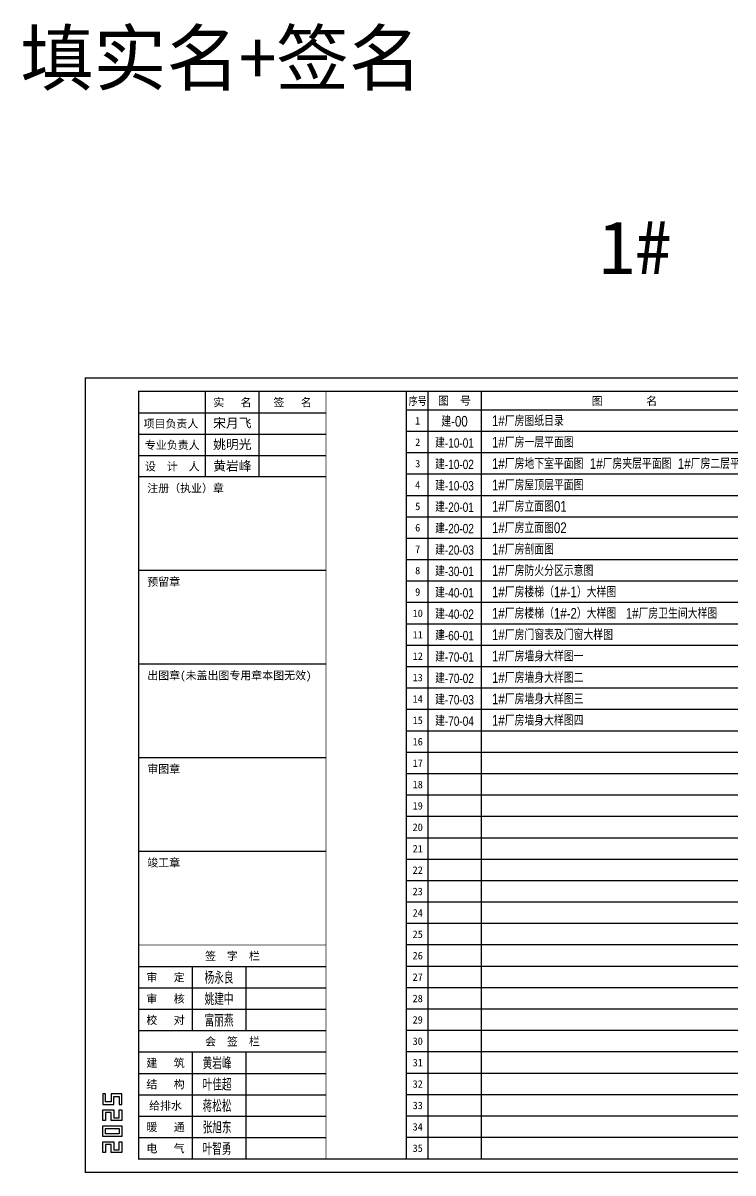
# Model space of a CAD drawing. Extents: x -954573 to -778445, y 800629 to 844719.
# Drawn here: x -906796 to -880263, y 800965 to 843963 of the extents above; entities that cross this region are included whole.
import ezdxf
from ezdxf.enums import TextEntityAlignment as Align
from ezdxf.xclip import XClip

# ---------------------------------------------------------------- set-up
doc = ezdxf.new("R2010")
doc.units = 0
doc.header["$LTSCALE"] = 1000
doc.header["$MEASUREMENT"] = 0
doc.header["$XCLIPFRAME"] = 0
doc.layers.get('Defpoints').update_dxf_attribs({"color": 210})
doc.layers.add('0-cxFrame', color=155, linetype='Continuous')
doc.layers.add('qianming', color=155, linetype='Continuous')
doc.layers.add('0-cxText', color=131, linetype='Continuous', lineweight=25)
doc.styles.add('BZHZ', font='bzxw', dxfattribs={"width": 0.8, "bigfont": 'bzhz'})
doc.styles.add('cx_biaoti', font='')
doc.styles.add('cx_tuming', font='')
doc.styles.add('cx_tuqian1', font='')
doc.styles.add('图框宋体', font='', dxfattribs={"width": 0.75})
doc.styles.add('标注', font='bzxw', dxfattribs={"width": 0.8, "bigfont": 'bzhz'})
doc.styles.add('黑体', font='', dxfattribs={"height": 12})
doc.styles.get('cx_biaoti').set_extended_font_data('SimSun')
doc.styles.get('cx_tuming').set_extended_font_data('SimHei')
doc.styles.get('cx_tuqian1').set_extended_font_data('SimSun')
doc.styles.get('图框宋体').set_extended_font_data('SimSun')
doc.styles.get('黑体').set_extended_font_data('SimHei')

# ---------------------------------------------------------------- blocks, each defined once
blk = doc.blocks.new('T-目录35(Dragon)')
for p, q in [((800, 28700), (800, 0)), ((2800, 28700), (2800, 0)), ((13500, 28700), (13500, 0)), ((15500, 28700), (15500, 0)), ((16500, 28700), (16500, 0)), ((19000, 28000), (0, 28000)), ((19000, 27200), (0, 27200)), ((19000, 26400), (0, 26400)), ((19000, 25600), (0, 25600)), ((19000, 24800), (0, 24800)), ((19000, 24000), (0, 24000)), ((19000, 23200), (0, 23200)), ((19000, 22400), (0, 22400)), ((19000, 21600), (0, 21600)), ((19000, 20800), (0, 20800)), ((19000, 20000), (0, 20000)), ((19000, 19200), (0, 19200)), ((19000, 18400), (0, 18400)), ((19000, 17600), (0, 17600)), ((19000, 16800), (0, 16800)), ((19000, 16000), (0, 16000)), ((19000, 15200), (0, 15200)), ((19000, 14400), (0, 14400)), ((19000, 13600), (0, 13600)), ((19000, 12800), (0, 12800)), ((19000, 12000), (0, 12000)), ((19000, 11200), (0, 11200)), ((19000, 10400), (0, 10400)), ((19000, 9600), (0, 9600)), ((19000, 8800), (0, 8800)), ((19000, 8000), (0, 8000)), ((19000, 7200), (0, 7200)), ((19000, 6400), (0, 6400)), ((19000, 5600), (0, 5600)), ((19000, 4800), (0, 4800)), ((19000, 4000), (0, 4000)), ((19000, 3200), (0, 3200)), ((19000, 2400), (0, 2400)), ((19000, 1600), (0, 1600)), ((19000, 800), (0, 800))]:
    blk.add_line(p, q)
at = {"const_width": 40}
blk.add_lwpolyline([(0, 28700), (19000, 28700), (19000, 0), (0, 0)], close=True, dxfattribs=at)
at = {"style": 'cx_biaoti', "width": 0.8}
blk.add_text('序号', height=300, dxfattribs=at).set_placement((425, 28350), align=Align.MIDDLE)
at = {"style": 'cx_biaoti'}
for s, height, p in [('图  号', 300, (1800, 28350)), ('图        名', 300, (8150, 28350)), ('图  幅', 300, (14500, 28350)), ('版次', 300, (16000, 28350)), ('备    注', 300, (17750, 28350)), ('1', 280, (425, 27600)), ('2', 280, (425, 26800)), ('3', 280, (425, 26000)), ('4', 280, (425, 25200)), ('5', 280, (425, 24400)), ('6', 280, (425, 23600)), ('7', 280, (425, 22800)), ('8', 280, (425, 22000)), ('9', 280, (425, 21200)), ('10', 280, (425, 20400)), ('11', 280, (425, 19600)), ('12', 280, (425, 18800)), ('13', 280, (425, 18000)), ('14', 280, (425, 17200)), ('15', 280, (425, 16400)), ('16', 280, (425, 15600)), ('17', 280, (425, 14800)), ('18', 280, (425, 14000)), ('19', 280, (425, 13200)), ('20', 280, (425, 12400)), ('21', 280, (425, 11600)), ('22', 280, (425, 10800)), ('23', 280, (425, 10000)), ('24', 280, (425, 9200)), ('25', 280, (425, 8400)), ('26', 280, (425, 7600)), ('27', 280, (425, 6800)), ('28', 280, (425, 6000)), ('29', 280, (425, 5200)), ('30', 280, (425, 4400)), ('31', 280, (425, 3600)), ('32', 280, (425, 2800)), ('33', 280, (425, 2000)), ('34', 280, (425, 1200)), ('35', 280, (425, 400))]:
    blk.add_text(s, height=height, dxfattribs=at).set_placement(p, align=Align.MIDDLE)
blk = doc.blocks.new('zjcx_lan_xinxi(Dragon)')
for p, q in [((7000, -3200), (0, -3200)), ((7000, -6700), (0, -6700)), ((7000, -10200), (0, -10200)), ((7000, -13700), (0, -13700)), ((7000, -17200), (0, -17200))]:
    blk.add_line(p, q)
at = {"const_width": 25}
blk.add_lwpolyline([(0, -20700), (7000, -20700), (7000, 0), (0, 0)], close=True, dxfattribs=at)
for points in [[(2500, -3200), (2500, 0)], [(4500, -3200), (4500, 0)], [(0, -800), (7000, -800)], [(0, -1600), (7000, -1600)], [(0, -2400), (7000, -2400)]]:
    blk.add_lwpolyline(points)
for points in [[(7000, -3200), (7000, 0)], [(0, -3200), (7000, -3200)], [(0, -20700), (7000, -20700), (7000, -3200)], [(0, -20700), (7000, -20700)]]:
    blk.add_lwpolyline(points, dxfattribs=at)
at = {"style": '图框宋体'}
for s, p in [('实   名', (3500, -400)), ('签   名', (5750, -400)), ('项目负责人', (1204, -1200)), ('专业负责人', (1250, -2000)), ('设  计  人', (1250, -2800))]:
    blk.add_text(s, height=300, dxfattribs=at).set_placement(p, align=Align.MIDDLE)
for s, p in [('注册（执业）章', (318, -3771)), ('预留章', (318, -7271)), ('出图章(未盖出图专用章本图无效)', (318, -10771)), ('审图章', (318, -14271)), ('竣工章', (318, -17771))]:
    blk.add_text(s, height=300, dxfattribs=at).set_placement(p)
blk = doc.blocks.new('T-信息(Dragon)')
at = {"layer": '0-cxFrame'}
blk.add_blockref('zjcx_lan_xinxi(Dragon)', (0, 0), dxfattribs=at)
at = {"layer": 'qianming', "color": 3, "style": 'cx_biaoti'}
for s, p in [('宋月飞', (3497, -1185)), ('姚明光', (3497, -1985)), ('黄岩峰', (3497, -2785))]:
    blk.add_text(s, height=350, dxfattribs=at).set_placement(p, align=Align.MIDDLE_CENTER)
blk = doc.blocks.new('zjcx_lan_huiqian(Dragon)')
for p, q in [((-7000, -800), (0, -800)), ((-5000, -800), (-5000, -4800)), ((-3000, -800), (-3000, -4800)), ((-7000, -1600), (0, -1600)), ((-7000, -2400), (0, -2400)), ((-7000, -3200), (0, -3200)), ((-7000, -4000), (0, -4000))]:
    blk.add_line(p, q)
at = {"const_width": 30}
blk.add_lwpolyline([(-7000, 0), (0, 0)], dxfattribs=at)
blk.add_lwpolyline([(-7000, 0), (0, 0), (0, -4800), (-7000, -4800)], close=True, dxfattribs=at)
at = {"style": 'cx_biaoti'}
for s, p in [('会  签  栏', (-3500, -400)), ('建   筑', (-6000, -1200)), ('结   构', (-6000, -2000)), ('给排水', (-6000, -2800)), ('暖   通', (-6000, -3600)), ('电   气', (-6000, -4400))]:
    blk.add_text(s, height=300, dxfattribs=at).set_placement(p, align=Align.MIDDLE)
blk = doc.blocks.new('T-汇签(Dragon)')
at = {"layer": '0-cxFrame'}
blk.add_blockref('zjcx_lan_huiqian(Dragon)', (0, 0), dxfattribs=at)
at = {"layer": 'qianming', "style": 'BZHZ', "width": 0.8}
for s, p in [('黄岩峰', (-4073, -1200)), ('叶佳超', (-4073, -2000)), ('蒋松松', (-4073, -2800)), ('张旭东', (-4073, -3600)), ('叶智勇', (-4073, -4400))]:
    blk.add_text(s, height=450, dxfattribs=at).set_placement(p, align=Align.MIDDLE)
blk = doc.blocks.new('zjcx_lan_qianzi(Dragon)')
for p, q in [((-7000, 4800), (0, 4800)), ((-5000, 4800), (-5000, 0)), ((-3000, 4800), (-3000, 0)), ((-7000, 4000), (0, 4000)), ((-7000, 3200), (0, 3200)), ((-7000, 2400), (0, 2400)), ((-7000, 1600), (0, 1600)), ((-7000, 800), (0, 800))]:
    blk.add_line(p, q)
at = {"const_width": 30}
blk.add_lwpolyline([(-7000, 5600), (0, 5600)], dxfattribs=at)
blk.add_lwpolyline([(-7000, 5600), (0, 5600), (0, 0), (-7000, 0)], close=True, dxfattribs=at)
at = {"style": 'cx_biaoti'}
for s, p in [('签  字  栏', (-3500, 5200)), ('审   定', (-6000, 4400)), ('审   核', (-6000, 3600)), ('校   对', (-6000, 2800)), ('设   计', (-6000, 400))]:
    blk.add_text(s, height=300, dxfattribs=at).set_placement(p, align=Align.MIDDLE)
at = {"style": 'cx_biaoti', "width": 0.85}
for s, p in [('项目负责人', (-6000, 2000)), ('专业负责人', (-6000, 1200))]:
    blk.add_text(s, height=300, dxfattribs=at).set_placement(p, align=Align.MIDDLE)
blk = doc.blocks.new('T-签字(Dragon)')
at = {"layer": '0-cxFrame'}
blk.add_blockref('zjcx_lan_qianzi(Dragon)', (0, 0), dxfattribs=at)
at = {"layer": 'qianming', "style": 'BZHZ', "width": 0.8}
for s, p in [('杨永良', (-4000, 4400)), ('姚建中', (-4000, 3600)), ('富丽燕', (-4000, 2800)), ('宋月飞', (-4000, 2000)), ('姚明光', (-4000, 1200)), ('黄岩峰', (-4000, 400))]:
    blk.add_text(s, height=450, dxfattribs=at).set_placement(p, align=Align.MIDDLE)
blk = doc.blocks.new('zjcx_T3-qianmin(Dragon)')
at = {"layer": '0-cxFrame', "const_width": 30}
blk.add_lwpolyline([(0, 8000), (7000, 8000), (7000, 0), (0, 0)], close=True, dxfattribs=at)
at = {"layer": '0-cxFrame'}
ref = blk.add_blockref('T-签字(Dragon)', (7000, 2400), dxfattribs=at)
XClip(ref).set_block_clipping_path([(-6999.9999999997, 2399.9999999999), (0, 5599.9999999999)])
blk.add_blockref('T-汇签(Dragon)', (7000, 4800), dxfattribs=at)
blk = doc.blocks.new('TK22.A3 L(Dragon)')
at = {"layer": '0-cxFrame', "color": 7, "const_width": 0.5}
blk.add_lwpolyline([(0, 0), (-420, 0), (-420, 297), (0, 297)], close=True, dxfattribs=at)
at = {"layer": '0-cxFrame', "const_width": 0.5}
blk.add_lwpolyline([(-75, 5), (-400, 5), (-400, 292), (-75, 292)], close=True, dxfattribs=at)
at = {"layer": 'Defpoints', "color": 2}
for points in [[(-412.37, 29.37), (-413.37, 29.37), (-413.37, 25.37), (-409.37, 25.37), (-409.37, 28.37), (-407.37, 28.37), (-407.37, 25.37), (-406.37, 25.37), (-406.37, 29.37), (-410.37, 29.37), (-410.37, 26.37), (-412.37, 26.37), (-412.37, 29.37)], [(-412.37, 19.37), (-413.37, 19.37), (-413.37, 23.37), (-409.37, 23.37), (-409.37, 20.37), (-407.37, 20.37), (-407.37, 23.37), (-406.37, 23.37), (-406.37, 19.37), (-410.37, 19.37), (-410.37, 22.37), (-412.37, 22.37), (-412.37, 19.37)], [(-412.37, 7.37), (-413.37, 7.37), (-413.37, 11.37), (-409.37, 11.37), (-409.37, 8.37), (-407.37, 8.37), (-407.37, 11.37), (-406.37, 11.37), (-406.37, 7.37), (-410.37, 7.37), (-410.37, 10.37), (-412.37, 10.37), (-412.37, 7.37)]]:
    blk.add_lwpolyline(points, dxfattribs=at)
for points in [[(-413.37, 13.37), (-413.37, 17.37), (-406.37, 17.37), (-406.37, 13.37)], [(-412.37, 14.37), (-412.37, 16.37), (-407.37, 16.37), (-407.37, 14.37)]]:
    blk.add_lwpolyline(points, close=True, dxfattribs=at)
at = {"layer": '0-cxFrame', "xscale": 0.01, "yscale": 0.01, "zscale": 0.01}
for name, p in [('T-信息(Dragon)', (-400, 292)), ('zjcx_T3-qianmin(Dragon)', (-400, 5))]:
    blk.add_blockref(name, p, dxfattribs=at)
at = {"style": '黑体', "flags": 4}
blk.add_attdef('图幅', text='', height=3.3, dxfattribs=at).set_placement((-30, 1), align=Align.RIGHT)
at = {"layer": '0-cxText', "flags": 4}
for tag, height, style, p in [('建设单位', 3.5, 'cx_tuming', (-40, 170)), ('项目名称', 3.5, 'cx_tuming', (-40, 140)), ('子项名称', 3.5, 'cx_tuming', (-40, 110)), ('工程编号', 3.3, 'cx_tuqian1', (-30, 95)), ('图名1', 3.5, 'cx_tuming', (-40, 75.5)), ('图名2', 3.5, 'cx_tuming', (-40, 69.5)), ('图名3', 3.5, 'cx_tuming', (-40, 63.5)), ('出图日期', 3.3, 'cx_tuqian1', (-34, 55)), ('专业', 3.3, 'cx_tuqian1', (-50, 47)), ('图号', 3.3, 'cx_tuqian1', (-50, 39)), ('版次', 3.3, 'cx_tuqian1', (-15, 39))]:
    blk.add_attdef(tag, text='', height=height, dxfattribs=dict(at, style=style)).set_placement(p, align=Align.MIDDLE)
at = {"layer": 'Defpoints', "color": 6, "flags": 4}
for tag, height, style, p in [('dwfname', 4, 'cx_tuqian1', (-77, 7)), ('tufu', 3.3, '黑体', (-7, 7))]:
    blk.add_attdef(tag, text='', height=height, dxfattribs=dict(at, style=style)).set_placement(p, align=Align.RIGHT)

msp = doc.modelspace()

# ---------------------------------------------------------------- block references
at = {"layer": '0-cxFrame', "xscale": 100, "yscale": 100, "zscale": 100}
msp.add_blockref('TK22.A3 L(Dragon)', (-862470, 800990), dxfattribs=at)
at = {"layer": '0-cxFrame'}
msp.add_blockref('T-目录35(Dragon)', (-892470, 801490), dxfattribs=at)

# ---------------------------------------------------------------- texts
at = {"style": '黑体'}
for s, p in [('填实名+签名', (-906888, 841653)), ('1#', (-885278, 834573))]:
    msp.add_text(s, height=2000, dxfattribs=at).set_placement(p)
at = {"layer": '0-cxText', "style": '标注', "width": 0.8}
for s, height, p in [('建-00', 400, (-890670, 829090)), ('建-10-01', 350, (-890670, 828290)), ('建-10-02', 350, (-890670, 827490)), ('建-10-03', 350, (-890670, 826690)), ('建-20-01', 350, (-890670, 825890)), ('建-20-02', 350, (-890670, 825090)), ('建-20-03', 350, (-890670, 824290)), ('建-30-01', 350, (-890670, 823490)), ('建-40-01', 350, (-890670, 822690)), ('建-40-02', 350, (-890670, 821890)), ('建-60-01', 350, (-890670, 821090)), ('建-70-01', 350, (-890670, 820290)), ('建-70-02', 350, (-890670, 819490)), ('建-70-03', 350, (-890670, 818690)), ('建-70-04', 350, (-890670, 817890))]:
    msp.add_text(s, height=height, dxfattribs=at).set_placement(p, align=Align.MIDDLE)
for s, p in [('1#厂房图纸目录', (-889270, 829090)), ('1#厂房一层平面图', (-889270, 828290)), ('1#厂房地下室平面图  1#厂房夹层平面图  1#厂房二层平面图', (-889270, 827490)), ('1#厂房屋顶层平面图', (-889270, 826690)), ('1#厂房立面图01', (-889270, 825890)), ('1#厂房立面图02', (-889270, 825090)), ('1#厂房剖面图', (-889270, 824290)), ('1#厂房防火分区示意图', (-889270, 823490)), ('1#厂房楼梯（1#-1）大样图', (-889270, 822690)), ('1#厂房楼梯（1#-2）大样图   1#厂房卫生间大样图', (-889270, 821890)), ('1#厂房门窗表及门窗大样图', (-889270, 821090)), ('1#厂房墙身大样图一', (-889270, 820290)), ('1#厂房墙身大样图二', (-889270, 819490)), ('1#厂房墙身大样图三', (-889270, 818690)), ('1#厂房墙身大样图四', (-889270, 817890))]:
    msp.add_text(s, height=400, dxfattribs=at).set_placement(p, align=Align.MIDDLE_LEFT)

doc.saveas('drawing.dxf')
